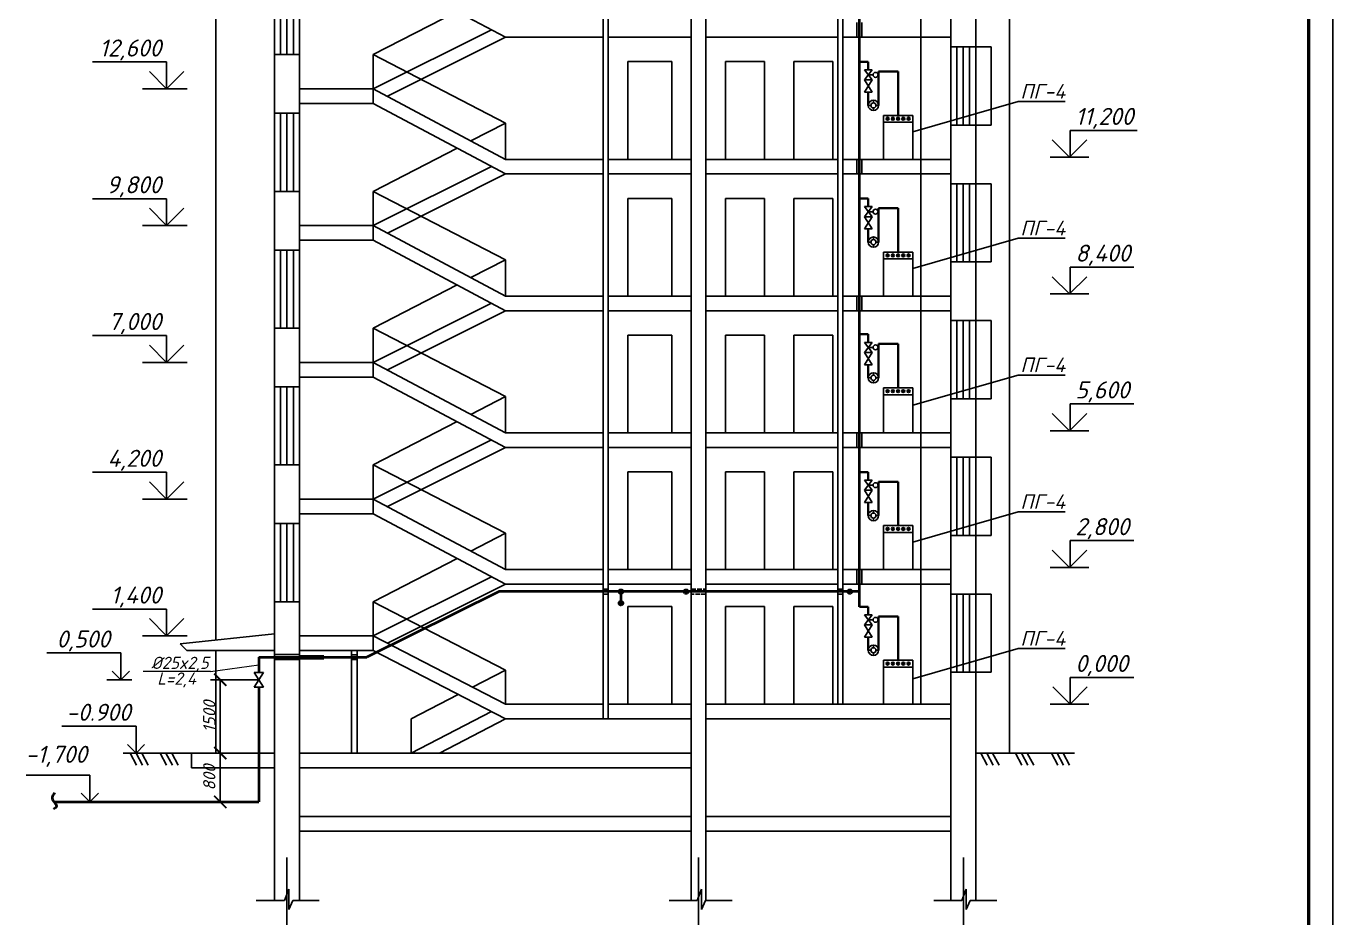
# Model space of a CAD drawing. Header units: millimetres. Extents: x -710977 to 10671, y -929782 to 89628.
# Drawn here: x 1420.1 to 1687.5, y 4478.1 to 4660.6 of the extents above; entities that cross this region are included whole.
import ezdxf

# ---------------------------------------------------------------- set-up
doc = ezdxf.new("R2010")
doc.units = ezdxf.units.MM
doc.header["$LTSCALE"] = 0.4
doc.linetypes.add('ACAD_ISO02W100', pattern=[15, 12, -3])
for name, color, linetype, lineweight in [('A-WALL', 113, 'Continuous', 9), ('I-WALL', 2, 'Continuous', 9), ('здания', 7, 'Continuous', 25), ('среднегодовой', 255, 'Continuous', 25)]:
    doc.layers.add(name, color=color, linetype=linetype, lineweight=lineweight)
for name, color, linetype in [('VPORTS', 7, 'Continuous'), ('А1', 7, 'Continuous'), ('аксонометрия', 84, 'Continuous'), ('оси', 255, 'Continuous'), ('СхемаГидравлика', 7, 'Continuous')]:
    doc.layers.add(name, color=color, linetype=linetype)
doc.styles.add('Zhenka', font='isocpeur.ttf', dxfattribs={"height": 400})
doc.styles.add('размерный', font='isocpeui.ttf')
doc.styles.add('текстовый', font='isocpeui.ttf', dxfattribs={"height": 5})
doc.dimstyles.new('размерный', dxfattribs={"dimtxt": 5, "dimasz": 2.5, "dimexe": 2, "dimexo": 0, "dimgap": 1, "dimtad": 1, "dimtxsty": 'размерный', "dimblk": 'ARCHTICK', "dimcen": 2.5, "dimadec": 0, "dimazin": 0, "dimtfac": 1, "dimtmove": 0, "dimatfit": 2, "dimfxl": 1.25, "dimarcsym": 0})

# ---------------------------------------------------------------- blocks, each defined once
blk = doc.blocks.new('_ArchTick')
at = {"color": 0, "linetype": 'ByBlock', "const_width": 0.15}
blk.add_lwpolyline([(-0.5, -0.5), (0.5, 0.5)], dxfattribs=at)
blk = doc.blocks.new('*D31')
at = {"layer": 'Defpoints', "color": 0, "transparency": 16777216}
for p in [(1467.75, 4511.81), (1459.85, 4501.81), (1467.74, 4501.81)]:
    blk.add_point(p, dxfattribs=at)
at = {"layer": 'среднегодовой', "color": 0, "lineweight": -2, "transparency": 16777216}
for p, q in [((1467.75, 4511.81), (1457.85, 4511.81)), ((1459.85, 4511.81), (1459.85, 4501.81)), ((1467.74, 4501.81), (1457.85, 4501.81))]:
    blk.add_line(p, q, dxfattribs=at)
at = {"layer": 'среднегодовой', "color": 0, "lineweight": -2, "transparency": 16777216, "xscale": 2.5, "yscale": 2.5, "zscale": 2.5}
for p, rotation in [((1459.85, 4511.81), 90), ((1459.85, 4501.81), 270)]:
    blk.add_blockref('_ArchTick', p, dxfattribs=dict(at, rotation=rotation))
at = {"layer": 'среднегодовой', "color": 0, "lineweight": 25, "transparency": 16777216, "insert": (1457.6, 4506.81), "char_height": 2.5, "attachment_point": 5, "rotation": 90, "style": 'размерный'}
blk.add_mtext('{\\fISOCPEUR|b0|i1|c0|p34;800}', dxfattribs=at)
blk = doc.blocks.new('*D30')
at = {"layer": 'Defpoints', "color": 0, "transparency": 16777216}
for p in [(1467.74, 4526.81), (1459.85, 4511.81), (1467.74, 4511.81)]:
    blk.add_point(p, dxfattribs=at)
at = {"layer": 'среднегодовой', "color": 0, "lineweight": -2, "transparency": 16777216}
for p, q in [((1467.74, 4526.81), (1457.85, 4526.81)), ((1459.85, 4526.81), (1459.85, 4511.81)), ((1467.74, 4511.81), (1457.85, 4511.81))]:
    blk.add_line(p, q, dxfattribs=at)
at = {"layer": 'среднегодовой', "color": 0, "lineweight": -2, "transparency": 16777216, "xscale": 2.5, "yscale": 2.5, "zscale": 2.5}
for p, rotation in [((1459.85, 4526.81), 90), ((1459.85, 4511.81), 270)]:
    blk.add_blockref('_ArchTick', p, dxfattribs=dict(at, rotation=rotation))
at = {"layer": 'среднегодовой', "color": 0, "lineweight": 25, "transparency": 16777216, "insert": (1457.6, 4519.31), "char_height": 2.5, "attachment_point": 5, "rotation": 90, "style": 'размерный'}
blk.add_mtext('{\\fISOCPEUR|b0|i1|c0|p34;1500}', dxfattribs=at)
blk = doc.blocks.new('*U28')
at = {"layer": 'VPORTS', "ltscale": 0.2}
for p, q in [((-0.5, -1.5), (-0.5, 1.5)), ((0.5, 1.5), (0.5, -1.5))]:
    blk.add_line(p, q, dxfattribs=at)
blk = doc.blocks.new('*U29')
at = {"layer": 'VPORTS', "color": 0, "linetype": 'ByBlock', "lineweight": -2, "transparency": 16777216}
for p in [(0, 224), (0, 196), (0, 168), (0, 140), (0, 112), (0, 84), (0, 56), (0, 28), (0, 0)]:
    blk.add_blockref('*U28', p, dxfattribs=at)

msp = doc.modelspace()

# ---------------------------------------------------------------- hatches: boundary and pattern name
at = {"layer": 'аксонометрия', "lineweight": 25}
for points in [[(1596.717, 4641.697, 1), (1596.117, 4641.697, 1)], [(1597.789, 4641.697, 1), (1597.189, 4641.697, 1)], [(1598.861, 4641.697, 1), (1598.261, 4641.697, 1)], [(1599.933, 4641.697, 1), (1599.333, 4641.697, 1)], [(1601.005, 4641.697, 1), (1600.405, 4641.697, 1)], [(1596.717, 4613.697, 1), (1596.117, 4613.697, 1)], [(1597.789, 4613.697, 1), (1597.189, 4613.697, 1)], [(1598.861, 4613.697, 1), (1598.261, 4613.697, 1)], [(1599.933, 4613.697, 1), (1599.333, 4613.697, 1)], [(1601.005, 4613.697, 1), (1600.405, 4613.697, 1)], [(1596.717, 4585.908, 1), (1596.117, 4585.908, 1)], [(1597.789, 4585.908, 1), (1597.189, 4585.908, 1)], [(1598.861, 4585.908, 1), (1598.261, 4585.908, 1)], [(1599.933, 4585.908, 1), (1599.333, 4585.908, 1)], [(1601.005, 4585.908, 1), (1600.405, 4585.908, 1)], [(1596.717, 4557.697, 1), (1596.117, 4557.697, 1)], [(1597.789, 4557.697, 1), (1597.189, 4557.697, 1)], [(1598.861, 4557.697, 1), (1598.261, 4557.697, 1)], [(1599.933, 4557.697, 1), (1599.333, 4557.697, 1)], [(1601.005, 4557.697, 1), (1600.405, 4557.697, 1)], [(1596.717, 4530.131, 1), (1596.117, 4530.131, 1)], [(1597.789, 4530.131, 1), (1597.189, 4530.131, 1)], [(1598.861, 4530.131, 1), (1598.261, 4530.131, 1)], [(1599.933, 4530.131, 1), (1599.333, 4530.131, 1)], [(1601.005, 4530.131, 1), (1600.405, 4530.131, 1)]]:
    msp.add_hatch(color=7, dxfattribs=at).paths.add_polyline_path(points)
at = {"layer": 'СхемаГидравлика', "lineweight": 40}
h = msp.add_hatch(color=256, dxfattribs=at)
h.dxf.hatch_style = 1
edge = h.paths.add_edge_path()
edge.add_arc((1541.844, 4544.872), 0.391, 0, 360)
h = msp.add_hatch(color=256, dxfattribs=at)
h.dxf.hatch_style = 1
edge = h.paths.add_edge_path()
edge.add_arc((1555.178, 4544.872), 0.391, 0, 360)
h = msp.add_hatch(color=256, dxfattribs=at)
h.dxf.hatch_style = 1
edge = h.paths.add_edge_path()
edge.add_arc((1588.687, 4544.872), 0.391, 0, 360)
h = msp.add_hatch(color=256, dxfattribs=at)
h.dxf.hatch_style = 1
edge = h.paths.add_edge_path()
edge.add_arc((1541.844, 4542.507), 0.391, 0, 360)

# ---------------------------------------------------------------- linework, layer by layer
at = {"color": 7, "lineweight": 25}
for p, q in [((1472.183, 4670.806), (1472.183, 4654.806)), ((1473.494, 4670.806), (1473.494, 4654.806)), ((1474.805, 4670.806), (1474.805, 4654.806)), ((1609.344, 4656.372), (1617.583, 4656.372)), ((1610.583, 4656.372), (1610.583, 4640.372)), ((1611.894, 4656.372), (1611.894, 4640.372)), ((1613.205, 4656.372), (1613.205, 4640.372)), ((1448.874, 4653.309), (1433.684, 4653.309)), ((1448.874, 4653.309), (1448.874, 4647.806)), ((1470.944, 4654.806), (1476.044, 4654.806)), ((1443.959, 4647.806), (1453.071, 4647.806)), ((1470.944, 4642.806), (1476.044, 4642.806)), ((1472.183, 4642.806), (1472.183, 4626.806)), ((1473.494, 4642.806), (1473.494, 4626.806)), ((1474.805, 4642.806), (1474.805, 4626.806)), ((1609.344, 4640.372), (1617.583, 4640.372)), ((1633.75, 4639.309), (1647.481, 4639.309)), ((1633.75, 4639.309), (1633.75, 4633.806)), ((1637.591, 4633.806), (1629.703, 4633.806)), ((1470.944, 4626.806), (1476.044, 4626.806)), ((1609.344, 4628.372), (1617.583, 4628.372)), ((1610.583, 4628.372), (1610.583, 4612.372)), ((1611.894, 4628.372), (1611.894, 4612.372)), ((1613.205, 4628.372), (1613.205, 4612.372)), ((1448.874, 4625.309), (1433.684, 4625.309)), ((1448.874, 4625.309), (1448.874, 4619.806)), ((1443.959, 4619.806), (1453.071, 4619.806)), ((1470.944, 4614.806), (1476.044, 4614.806)), ((1472.183, 4614.806), (1472.183, 4598.806)), ((1473.494, 4614.806), (1473.494, 4598.806)), ((1474.805, 4614.806), (1474.805, 4598.806)), ((1609.344, 4612.372), (1617.583, 4612.372)), ((1633.75, 4611.309), (1646.802, 4611.309)), ((1633.75, 4611.309), (1633.75, 4605.806)), ((1637.591, 4605.806), (1629.703, 4605.806)), ((1609.344, 4600.372), (1617.583, 4600.372)), ((1610.583, 4600.372), (1610.583, 4584.372)), ((1611.894, 4600.372), (1611.894, 4584.372)), ((1613.205, 4600.372), (1613.205, 4584.372)), ((1448.874, 4597.309), (1433.684, 4597.309)), ((1448.874, 4597.309), (1448.874, 4591.806)), ((1470.944, 4598.806), (1476.044, 4598.806)), ((1443.959, 4591.806), (1453.071, 4591.806)), ((1470.944, 4586.806), (1476.044, 4586.806)), ((1472.183, 4586.806), (1472.183, 4570.806)), ((1473.494, 4586.806), (1473.494, 4570.806)), ((1474.805, 4586.806), (1474.805, 4570.806)), ((1609.344, 4584.372), (1617.583, 4584.372)), ((1633.75, 4583.309), (1646.802, 4583.309)), ((1633.75, 4583.309), (1633.75, 4577.806)), ((1637.591, 4577.806), (1629.703, 4577.806)), ((1470.944, 4570.806), (1476.044, 4570.806)), ((1609.344, 4572.372), (1617.583, 4572.372)), ((1610.583, 4572.372), (1610.583, 4556.372)), ((1611.894, 4572.372), (1611.894, 4556.372)), ((1613.205, 4572.372), (1613.205, 4556.372)), ((1448.874, 4569.309), (1433.684, 4569.309)), ((1448.874, 4569.309), (1448.874, 4563.806)), ((1443.959, 4563.806), (1453.071, 4563.806)), ((1470.944, 4558.806), (1476.044, 4558.806)), ((1472.183, 4558.806), (1472.183, 4542.806)), ((1473.494, 4558.806), (1473.494, 4542.806)), ((1474.805, 4558.806), (1474.805, 4542.806)), ((1609.344, 4556.372), (1617.583, 4556.372)), ((1633.75, 4555.309), (1646.802, 4555.309)), ((1633.75, 4555.309), (1633.75, 4549.806)), ((1637.591, 4549.806), (1629.703, 4549.806)), ((1609.344, 4544.372), (1617.583, 4544.372)), ((1610.583, 4544.372), (1610.583, 4528.372)), ((1611.894, 4544.372), (1611.894, 4528.372)), ((1613.205, 4544.372), (1613.205, 4528.372)), ((1448.874, 4541.309), (1433.684, 4541.309)), ((1448.874, 4541.309), (1448.874, 4535.806)), ((1448.874, 4541.309), (1448.874, 4535.806)), ((1470.944, 4542.806), (1476.044, 4542.806)), ((1443.959, 4535.806), (1453.071, 4535.806)), ((1451.658, 4534.167), (1470.944, 4536.241)), ((1453.02, 4532.806), (1451.658, 4534.167)), ((1439.52, 4532.309), (1424.33, 4532.309)), ((1439.52, 4532.309), (1424.33, 4532.309)), ((1439.52, 4532.309), (1439.52, 4526.806)), ((1439.52, 4532.309), (1439.52, 4526.806)), ((1470.944, 4532.806), (1453.02, 4532.806)), ((1609.344, 4528.372), (1617.583, 4528.372)), ((1436.637, 4526.806), (1441.725, 4526.806)), ((1436.637, 4526.806), (1441.725, 4526.806)), ((1633.75, 4527.309), (1646.802, 4527.309)), ((1633.75, 4527.309), (1633.75, 4521.806)), ((1637.591, 4521.806), (1629.703, 4521.806)), ((1442.607, 4517.309), (1427.416, 4517.309)), ((1442.607, 4517.309), (1442.607, 4511.806)), ((1441.407, 4511.806), (1442.717, 4509.329)), ((1442.607, 4511.806), (1443.917, 4509.329)), ((1443.807, 4511.806), (1445.117, 4509.329)), ((1447.542, 4511.806), (1448.852, 4509.329)), ((1448.742, 4511.806), (1450.052, 4509.329)), ((1449.942, 4511.806), (1451.252, 4509.329)), ((1634.65, 4511.806), (1614.444, 4511.806)), ((1615.518, 4511.806), (1616.828, 4509.329)), ((1616.718, 4511.806), (1618.028, 4509.329)), ((1617.918, 4511.806), (1619.228, 4509.329)), ((1622.607, 4511.806), (1623.917, 4509.329)), ((1623.807, 4511.806), (1625.117, 4509.329)), ((1625.007, 4511.806), (1626.317, 4509.329)), ((1629.942, 4511.806), (1631.252, 4509.329)), ((1631.142, 4511.806), (1632.452, 4509.329)), ((1632.342, 4511.806), (1633.652, 4509.329)), ((1433.173, 4507.309), (1420.12, 4507.309)), ((1433.173, 4507.309), (1433.173, 4501.806)), ((1472.972, 4481.63), (1473.859, 4483.957)), ((1473.859, 4483.957), (1473.859, 4479.794)), ((1557.469, 4481.63), (1558.356, 4483.957)), ((1558.356, 4483.957), (1558.356, 4479.794)), ((1611.637, 4481.63), (1612.523, 4483.957)), ((1612.523, 4483.957), (1612.523, 4479.794)), ((1472.972, 4481.63), (1467.19, 4481.63)), ((1473.859, 4479.794), (1474.671, 4481.63)), ((1474.671, 4481.63), (1480.083, 4481.63)), ((1557.469, 4481.63), (1551.687, 4481.63)), ((1558.356, 4479.794), (1559.169, 4481.63)), ((1559.169, 4481.63), (1564.58, 4481.63)), ((1611.637, 4481.63), (1605.855, 4481.63)), ((1612.523, 4479.794), (1613.336, 4481.63)), ((1613.336, 4481.63), (1618.747, 4481.63))]:
    msp.add_line(p, q, dxfattribs=at)
at = {"color": 7, "lineweight": 35}
for p, q in [((1592.461, 4653.348), (1590.652, 4653.348)), ((1592.461, 4651.692), (1592.461, 4653.348)), ((1594.56, 4644.422), (1594.561, 4651.372)), ((1598.561, 4651.372), (1594.561, 4651.372)), ((1598.561, 4642.372), (1598.561, 4651.372)), ((1592.461, 4648.37), (1592.461, 4648.372)), ((1592.461, 4648.37), (1592.461, 4648.372)), ((1592.461, 4644.422), (1592.461, 4647.122)), ((1592.461, 4625.348), (1590.652, 4625.348)), ((1592.461, 4623.692), (1592.461, 4625.348)), ((1594.56, 4616.422), (1594.561, 4623.372)), ((1598.561, 4623.372), (1594.561, 4623.372)), ((1598.561, 4614.372), (1598.561, 4623.372)), ((1592.461, 4620.37), (1592.461, 4620.372)), ((1592.461, 4620.37), (1592.461, 4620.372)), ((1592.461, 4616.422), (1592.461, 4619.122)), ((1592.461, 4597.559), (1590.652, 4597.559)), ((1592.461, 4595.902), (1592.461, 4597.559)), ((1594.56, 4588.632), (1594.561, 4595.582)), ((1598.561, 4595.582), (1594.561, 4595.582)), ((1598.561, 4586.582), (1598.561, 4595.582)), ((1592.461, 4592.581), (1592.461, 4592.582)), ((1592.461, 4592.581), (1592.461, 4592.582)), ((1592.461, 4588.632), (1592.461, 4591.333)), ((1592.461, 4569.348), (1590.652, 4569.348)), ((1592.461, 4567.692), (1592.461, 4569.348)), ((1594.56, 4560.422), (1594.561, 4567.372)), ((1598.561, 4567.372), (1594.561, 4567.372)), ((1598.561, 4558.372), (1598.561, 4567.372)), ((1592.461, 4564.37), (1592.461, 4564.372)), ((1592.461, 4564.37), (1592.461, 4564.372)), ((1592.461, 4560.422), (1592.461, 4563.122)), ((1592.461, 4541.782), (1590.652, 4541.782)), ((1592.461, 4540.126), (1592.461, 4541.782)), ((1594.56, 4532.856), (1594.561, 4539.806)), ((1598.561, 4539.806), (1594.561, 4539.806)), ((1598.561, 4530.806), (1598.561, 4539.806)), ((1592.461, 4536.804), (1592.461, 4536.806)), ((1592.461, 4536.804), (1592.461, 4536.806)), ((1592.461, 4532.856), (1592.461, 4535.556))]:
    msp.add_line(p, q, dxfattribs=at)
for p, q in [((1623.115, 4645.2), (1601.561, 4639.025)), ((1623.115, 4645.2), (1632.732, 4645.2)), ((1623.115, 4617.2), (1601.561, 4611.025)), ((1623.115, 4617.2), (1632.732, 4617.2)), ((1623.115, 4589.2), (1601.561, 4583.025)), ((1623.115, 4589.2), (1632.732, 4589.2)), ((1623.115, 4561.2), (1601.561, 4555.025)), ((1623.115, 4561.2), (1632.732, 4561.2)), ((1623.115, 4533.2), (1601.561, 4527.025)), ((1623.115, 4533.2), (1632.732, 4533.2))]:
    msp.add_line(p, q)
at = {"color": 7, "lineweight": 40}
msp.add_line((1516.945, 4544.872), (1489.845, 4531.449), dxfattribs=at)
at = {"color": 7, "lineweight": 20}
for q in [(1444.084, 4528.534), (1467.744, 4529.908)]:
    msp.add_line((1457.848, 4528.534), q, dxfattribs=at)
at = {"layer": 'A-WALL', "lineweight": 25}
for p, q in [((1621.344, 4511.806), (1621.344, 4821.372)), ((1458.944, 4798.475), (1458.944, 4534.951)), ((1556.244, 4798.372), (1556.244, 4511.806)), ((1559.244, 4798.372), (1559.244, 4511.806)), ((1609.344, 4798.372), (1609.344, 4481.63)), ((1470.944, 4793.806), (1470.944, 4481.63)), ((1476.044, 4793.806), (1476.044, 4481.63)), ((1614.444, 4656.372), (1614.444, 4668.372)), ((1538.244, 4658.372), (1518.244, 4658.372)), ((1556.244, 4658.372), (1539.244, 4658.372)), ((1586.244, 4658.372), (1559.244, 4658.372)), ((1609.344, 4658.372), (1587.244, 4658.372)), ((1476.044, 4647.806), (1491.144, 4647.806)), ((1476.044, 4644.806), (1491.144, 4644.806)), ((1614.444, 4628.372), (1614.444, 4640.372)), ((1538.244, 4633.372), (1518.244, 4633.372)), ((1556.244, 4633.372), (1539.244, 4633.372)), ((1586.244, 4633.372), (1559.244, 4633.372)), ((1609.344, 4633.372), (1587.244, 4633.372)), ((1538.244, 4630.372), (1518.244, 4630.372)), ((1556.244, 4630.372), (1539.244, 4630.372)), ((1586.244, 4630.372), (1559.244, 4630.372)), ((1609.344, 4630.372), (1587.244, 4630.372)), ((1476.044, 4619.806), (1491.144, 4619.806)), ((1476.044, 4616.806), (1491.144, 4616.806)), ((1614.444, 4600.372), (1614.444, 4612.372)), ((1538.244, 4605.372), (1518.244, 4605.372)), ((1556.244, 4605.372), (1539.244, 4605.372)), ((1586.244, 4605.372), (1559.244, 4605.372)), ((1609.344, 4605.372), (1587.244, 4605.372)), ((1538.244, 4602.372), (1518.244, 4602.372)), ((1556.244, 4602.372), (1539.244, 4602.372)), ((1586.244, 4602.372), (1559.244, 4602.372)), ((1609.344, 4602.372), (1587.244, 4602.372)), ((1476.044, 4591.806), (1491.144, 4591.806)), ((1476.044, 4588.806), (1491.144, 4588.806)), ((1614.444, 4572.372), (1614.444, 4584.372)), ((1538.244, 4577.372), (1518.244, 4577.372)), ((1556.244, 4577.372), (1539.244, 4577.372)), ((1586.244, 4577.372), (1559.244, 4577.372)), ((1609.344, 4577.372), (1587.244, 4577.372)), ((1538.244, 4574.372), (1518.244, 4574.372)), ((1556.244, 4574.372), (1539.244, 4574.372)), ((1586.244, 4574.372), (1559.244, 4574.372)), ((1609.344, 4574.372), (1587.244, 4574.372)), ((1476.044, 4563.806), (1491.144, 4563.806)), ((1476.044, 4560.806), (1491.144, 4560.806)), ((1476.044, 4535.806), (1476.044, 4560.806)), ((1614.444, 4544.372), (1614.444, 4556.372)), ((1538.244, 4549.372), (1518.244, 4549.372)), ((1556.244, 4549.372), (1539.244, 4549.372)), ((1586.244, 4549.372), (1559.244, 4549.372)), ((1609.344, 4549.372), (1587.244, 4549.372)), ((1518.244, 4546.372), (1494.093, 4534.282)), ((1538.244, 4546.372), (1518.244, 4546.372)), ((1556.244, 4546.372), (1539.244, 4546.372)), ((1586.244, 4546.372), (1559.244, 4546.372)), ((1609.344, 4546.372), (1587.244, 4546.372)), ((1476.044, 4535.806), (1491.144, 4535.806)), ((1476.044, 4532.806), (1491.144, 4532.806)), ((1614.444, 4528.372), (1614.444, 4481.63)), ((1538.244, 4521.806), (1518.244, 4521.806)), ((1556.244, 4521.806), (1539.244, 4521.806)), ((1587.244, 4521.806), (1559.244, 4521.806)), ((1603.244, 4521.806), (1587.244, 4521.806)), ((1587.244, 4521.806), (1594.244, 4521.806)), ((1609.344, 4521.806), (1603.244, 4521.806)), ((1556.244, 4518.806), (1518.244, 4518.806)), ((1587.244, 4518.806), (1559.244, 4518.806)), ((1609.344, 4518.806), (1587.244, 4518.806)), ((1470.944, 4511.806), (1439.944, 4511.806)), ((1453.944, 4508.806), (1453.944, 4511.806)), ((1476.044, 4508.806), (1476.044, 4511.806)), ((1476.044, 4511.806), (1556.244, 4511.806)), ((1556.244, 4511.806), (1556.244, 4481.63)), ((1559.244, 4511.806), (1559.244, 4481.63)), ((1470.944, 4508.806), (1453.944, 4508.806)), ((1476.044, 4498.806), (1476.044, 4508.806)), ((1476.044, 4508.806), (1556.244, 4508.806)), ((1556.244, 4498.806), (1476.044, 4498.806)), ((1609.344, 4498.806), (1559.244, 4498.806)), ((1556.244, 4495.806), (1476.044, 4495.806)), ((1559.244, 4495.806), (1609.344, 4495.806))]:
    msp.add_line(p, q, dxfattribs=at)
at = {"layer": 'I-WALL', "lineweight": 25}
for p, q in [((1538.244, 4518.806), (1538.244, 4798.372)), ((1539.244, 4518.806), (1539.244, 4798.372)), ((1586.244, 4798.372), (1586.244, 4521.806)), ((1587.244, 4798.372), (1587.244, 4521.806)), ((1486.696, 4532.806), (1486.696, 4511.806)), ((1487.896, 4532.806), (1487.896, 4511.806))]:
    msp.add_line(p, q, dxfattribs=at)
at = {"layer": 'VPORTS', "ltscale": 0.2}
for p, q in [((1603.244, 4798.372), (1603.244, 4521.806)), ((1552.244, 4653.372), (1543.244, 4653.372)), ((1543.244, 4653.372), (1543.244, 4633.372)), ((1552.244, 4633.372), (1552.244, 4653.372)), ((1571.244, 4653.372), (1563.244, 4653.372)), ((1563.244, 4653.372), (1563.244, 4633.372)), ((1571.244, 4633.372), (1571.244, 4653.372)), ((1585.244, 4653.372), (1577.244, 4653.372)), ((1577.244, 4653.372), (1577.244, 4633.372)), ((1585.244, 4633.372), (1585.244, 4653.372)), ((1552.244, 4625.372), (1543.244, 4625.372)), ((1543.244, 4625.372), (1543.244, 4605.372)), ((1552.244, 4605.372), (1552.244, 4625.372)), ((1571.244, 4625.372), (1563.244, 4625.372)), ((1563.244, 4625.372), (1563.244, 4605.372)), ((1571.244, 4605.372), (1571.244, 4625.372)), ((1585.244, 4625.372), (1577.244, 4625.372)), ((1577.244, 4625.372), (1577.244, 4605.372)), ((1585.244, 4605.372), (1585.244, 4625.372)), ((1552.244, 4597.372), (1543.244, 4597.372)), ((1543.244, 4597.372), (1543.244, 4577.372)), ((1552.244, 4577.372), (1552.244, 4597.372)), ((1571.244, 4597.372), (1563.244, 4597.372)), ((1563.244, 4597.372), (1563.244, 4577.372)), ((1571.244, 4577.372), (1571.244, 4597.372)), ((1585.244, 4597.372), (1577.244, 4597.372)), ((1577.244, 4597.372), (1577.244, 4577.372)), ((1585.244, 4577.372), (1585.244, 4597.372)), ((1552.244, 4569.372), (1543.244, 4569.372)), ((1543.244, 4569.372), (1543.244, 4549.372)), ((1552.244, 4549.372), (1552.244, 4569.372)), ((1571.244, 4569.372), (1563.244, 4569.372)), ((1563.244, 4569.372), (1563.244, 4549.372)), ((1571.244, 4549.372), (1571.244, 4569.372)), ((1585.244, 4569.372), (1577.244, 4569.372)), ((1577.244, 4569.372), (1577.244, 4549.372)), ((1585.244, 4549.372), (1585.244, 4569.372)), ((1538.244, 4544.872), (1538.244, 4545.372)), ((1538.244, 4545.372), (1539.244, 4545.372)), ((1539.244, 4544.372), (1538.244, 4544.372)), ((1539.244, 4545.372), (1539.244, 4544.372)), ((1552.244, 4541.806), (1543.244, 4541.806)), ((1543.244, 4541.806), (1543.244, 4521.806)), ((1552.244, 4521.806), (1552.244, 4541.806)), ((1571.244, 4541.806), (1563.244, 4541.806)), ((1563.244, 4541.806), (1563.244, 4521.806)), ((1571.244, 4521.806), (1571.244, 4541.806)), ((1585.244, 4541.806), (1577.244, 4541.806)), ((1577.244, 4541.806), (1577.244, 4521.806)), ((1585.244, 4521.806), (1585.244, 4541.806)), ((1458.944, 4532.806), (1458.944, 4511.806)), ((1439.52, 4526.806), (1437.753, 4528.574)), ((1439.52, 4526.806), (1441.288, 4528.574)), ((1442.607, 4511.806), (1440.839, 4513.574)), ((1442.607, 4511.806), (1444.375, 4513.574)), ((1433.173, 4501.806), (1431.405, 4503.574)), ((1433.173, 4501.806), (1434.94, 4503.574))]:
    msp.add_line(p, q, dxfattribs=at)
at = {"layer": 'VPORTS', "linetype": 'ACAD_ISO02W100', "ltscale": 0.2}
for p, q in [((1556.244, 4545.372), (1559.244, 4545.372)), ((1559.244, 4544.372), (1556.244, 4544.372)), ((1586.244, 4545.372), (1587.244, 4545.372)), ((1587.244, 4544.372), (1586.244, 4544.372))]:
    msp.add_line(p, q, dxfattribs=at)
at = {"layer": 'VPORTS'}
msp.add_line((1493.887, 4511.806), (1493.917, 4511.806), dxfattribs=at)
at = {"layer": 'А1'}
msp.add_line((1687.544, 4862.791), (1687.544, 4268.791), dxfattribs=at)
at = {"layer": 'А1', "color": 0, "lineweight": 50}
msp.add_line((1682.544, 4857.791), (1682.544, 4273.791), dxfattribs=at)
at = {"layer": 'аксонометрия', "color": 7, "lineweight": 40}
for p, q in [((1590.652, 4541.782), (1590.652, 4793.348)), ((1590.652, 4541.782), (1590.652, 4765.348)), ((1541.844, 4544.872), (1516.945, 4544.872)), ((1541.844, 4544.872), (1541.844, 4542.507)), ((1555.178, 4544.872), (1541.844, 4544.872)), ((1588.687, 4544.872), (1555.569, 4544.872)), ((1590.652, 4544.872), (1588.687, 4544.872)), ((1467.744, 4531.449), (1467.744, 4528.303)), ((1467.744, 4531.449), (1476.044, 4531.449)), ((1476.044, 4531.449), (1489.845, 4531.449)), ((1467.749, 4525.308), (1467.744, 4501.806)), ((1425.812, 4501.806), (1467.744, 4501.806))]:
    msp.add_line(p, q, dxfattribs=at)
at = {"layer": 'аксонометрия', "color": 7, "lineweight": 25}
for p, q in [((1592.461, 4651.692), (1591.675, 4651.692)), ((1593.248, 4651.692), (1591.675, 4649.62)), ((1591.675, 4651.692), (1593.248, 4649.62)), ((1593.248, 4651.692), (1592.461, 4651.692)), ((1592.461, 4650.656), (1593.461, 4650.656)), ((1592.461, 4649.62), (1591.675, 4649.62)), ((1593.248, 4647.122), (1591.675, 4649.62)), ((1591.675, 4647.122), (1593.248, 4649.62)), ((1592.461, 4649.62), (1591.675, 4649.62)), ((1592.461, 4649.62), (1593.248, 4649.62)), ((1593.248, 4649.62), (1592.461, 4649.62)), ((1592.461, 4647.122), (1591.675, 4647.122)), ((1592.461, 4647.122), (1593.248, 4647.122)), ((1593.51, 4644.943), (1593.51, 4645.472)), ((1592.989, 4644.422), (1592.46, 4644.422)), ((1593.51, 4643.372), (1593.51, 4643.9)), ((1594.56, 4644.422), (1594.031, 4644.422)), ((1601.561, 4642.372), (1595.561, 4642.372)), ((1595.561, 4642.372), (1595.561, 4633.372)), ((1601.561, 4640.979), (1595.561, 4640.979)), ((1601.561, 4633.372), (1601.561, 4642.372)), ((1592.461, 4623.692), (1591.675, 4623.692)), ((1593.248, 4623.692), (1591.675, 4621.62)), ((1591.675, 4623.692), (1593.248, 4621.62)), ((1592.461, 4621.62), (1591.675, 4621.62)), ((1593.248, 4619.122), (1591.675, 4621.62)), ((1591.675, 4619.122), (1593.248, 4621.62)), ((1592.461, 4621.62), (1591.675, 4621.62)), ((1593.248, 4623.692), (1592.461, 4623.692)), ((1592.461, 4622.656), (1593.461, 4622.656)), ((1592.461, 4621.62), (1593.248, 4621.62)), ((1593.248, 4621.62), (1592.461, 4621.62)), ((1592.461, 4619.122), (1591.675, 4619.122)), ((1592.461, 4619.122), (1593.248, 4619.122)), ((1592.989, 4616.422), (1592.46, 4616.422)), ((1593.51, 4616.943), (1593.51, 4617.472)), ((1593.51, 4615.372), (1593.51, 4615.9)), ((1594.56, 4616.422), (1594.031, 4616.422)), ((1601.561, 4614.372), (1595.561, 4614.372)), ((1595.561, 4614.372), (1595.561, 4605.372)), ((1601.561, 4605.372), (1601.561, 4614.372)), ((1601.561, 4612.979), (1595.561, 4612.979)), ((1592.461, 4595.902), (1591.675, 4595.902)), ((1593.248, 4595.902), (1591.675, 4593.83)), ((1591.675, 4595.902), (1593.248, 4593.83)), ((1593.248, 4595.902), (1592.461, 4595.902)), ((1592.461, 4594.866), (1593.461, 4594.866)), ((1592.461, 4593.83), (1591.675, 4593.83)), ((1593.248, 4591.333), (1591.675, 4593.83)), ((1591.675, 4591.333), (1593.248, 4593.83)), ((1592.461, 4593.83), (1591.675, 4593.83)), ((1592.461, 4593.83), (1593.248, 4593.83)), ((1593.248, 4593.83), (1592.461, 4593.83)), ((1592.461, 4591.333), (1591.675, 4591.333)), ((1592.461, 4591.333), (1593.248, 4591.333)), ((1593.51, 4589.154), (1593.51, 4589.682)), ((1592.989, 4588.632), (1592.46, 4588.632)), ((1593.51, 4587.582), (1593.51, 4588.111)), ((1594.56, 4588.632), (1594.031, 4588.632)), ((1601.561, 4586.582), (1595.561, 4586.582)), ((1595.561, 4586.582), (1595.561, 4577.582)), ((1601.561, 4577.582), (1601.561, 4586.582)), ((1601.561, 4585.19), (1595.561, 4585.19)), ((1592.461, 4567.692), (1591.675, 4567.692)), ((1593.248, 4567.692), (1591.675, 4565.62)), ((1591.675, 4567.692), (1593.248, 4565.62)), ((1593.248, 4567.692), (1592.461, 4567.692)), ((1592.461, 4565.62), (1591.675, 4565.62)), ((1593.248, 4563.122), (1591.675, 4565.62)), ((1591.675, 4563.122), (1593.248, 4565.62)), ((1592.461, 4565.62), (1591.675, 4565.62)), ((1592.461, 4566.656), (1593.461, 4566.656)), ((1592.461, 4565.62), (1593.248, 4565.62)), ((1593.248, 4565.62), (1592.461, 4565.62)), ((1592.461, 4563.122), (1591.675, 4563.122)), ((1592.461, 4563.122), (1593.248, 4563.122)), ((1592.989, 4560.422), (1592.46, 4560.422)), ((1593.51, 4560.943), (1593.51, 4561.472)), ((1593.51, 4559.372), (1593.51, 4559.9)), ((1594.56, 4560.422), (1594.031, 4560.422)), ((1601.561, 4558.372), (1595.561, 4558.372)), ((1595.561, 4558.372), (1595.561, 4549.372)), ((1601.561, 4556.979), (1595.561, 4556.979)), ((1601.561, 4549.372), (1601.561, 4558.372)), ((1592.461, 4540.126), (1591.675, 4540.126)), ((1593.248, 4540.126), (1591.675, 4538.054)), ((1591.675, 4540.126), (1593.248, 4538.054)), ((1593.248, 4540.126), (1592.461, 4540.126)), ((1592.461, 4539.09), (1593.461, 4539.09)), ((1592.461, 4538.054), (1591.675, 4538.054)), ((1593.248, 4535.556), (1591.675, 4538.054)), ((1591.675, 4535.556), (1593.248, 4538.054)), ((1592.461, 4538.054), (1591.675, 4538.054)), ((1592.461, 4535.556), (1591.675, 4535.556)), ((1592.461, 4538.054), (1593.248, 4538.054)), ((1593.248, 4538.054), (1592.461, 4538.054)), ((1592.461, 4535.556), (1593.248, 4535.556)), ((1592.989, 4532.856), (1592.46, 4532.856)), ((1593.51, 4533.377), (1593.51, 4533.906)), ((1594.56, 4532.856), (1594.031, 4532.856)), ((1470.944, 4531.993), (1476.044, 4531.993)), ((1470.944, 4530.993), (1476.044, 4530.993)), ((1486.696, 4531.949), (1487.896, 4531.949)), ((1486.696, 4530.949), (1487.896, 4530.949)), ((1593.51, 4531.806), (1593.51, 4532.335)), ((1601.561, 4530.806), (1595.561, 4530.806)), ((1595.561, 4530.806), (1595.561, 4521.806)), ((1601.561, 4521.806), (1601.561, 4530.806)), ((1601.561, 4529.414), (1595.561, 4529.414))]:
    msp.add_line(p, q, dxfattribs=at)
at = {"layer": 'аксонометрия', "color": 7, "lineweight": 70}
msp.add_line((1476.044, 4531.449), (1481.044, 4531.449), dxfattribs=at)
at = {"layer": 'аксонометрия', "color": 7}
for p, q in [((1467.74, 4528.303), (1466.797, 4528.301)), ((1468.692, 4525.311), (1466.797, 4528.301)), ((1466.806, 4525.305), (1468.683, 4528.306)), ((1467.74, 4528.303), (1468.683, 4528.306)), ((1467.749, 4525.308), (1466.806, 4525.305)), ((1467.749, 4525.308), (1468.692, 4525.311))]:
    msp.add_line(p, q, dxfattribs=at)
at = {"layer": 'аксонометрия', "color": 7, "lineweight": 25}
for centre, radius in [((1593.961, 4650.656), 0.5), ((1593.51, 4644.422), 1.05), ((1593.51, 4644.422), 0.521), ((1596.417, 4641.697), 0.3), ((1597.489, 4641.697), 0.3), ((1598.561, 4641.697), 0.3), ((1599.633, 4641.697), 0.3), ((1600.705, 4641.697), 0.3), ((1593.961, 4622.656), 0.5), ((1593.51, 4616.422), 1.05), ((1593.51, 4616.422), 0.521), ((1596.417, 4613.697), 0.3), ((1597.489, 4613.697), 0.3), ((1598.561, 4613.697), 0.3), ((1599.633, 4613.697), 0.3), ((1600.705, 4613.697), 0.3), ((1593.961, 4594.866), 0.5), ((1593.51, 4588.632), 1.05), ((1593.51, 4588.632), 0.521), ((1596.417, 4585.908), 0.3), ((1597.489, 4585.908), 0.3), ((1598.561, 4585.908), 0.3), ((1599.633, 4585.908), 0.3), ((1600.705, 4585.908), 0.3), ((1593.961, 4566.656), 0.5), ((1593.51, 4560.422), 1.05), ((1593.51, 4560.422), 0.521), ((1596.417, 4557.697), 0.3), ((1597.489, 4557.697), 0.3), ((1598.561, 4557.697), 0.3), ((1599.633, 4557.697), 0.3), ((1600.705, 4557.697), 0.3), ((1593.961, 4539.09), 0.5), ((1593.51, 4532.856), 1.05), ((1593.51, 4532.856), 0.521), ((1596.417, 4530.131), 0.3), ((1597.489, 4530.131), 0.3), ((1598.561, 4530.131), 0.3), ((1599.633, 4530.131), 0.3), ((1600.705, 4530.131), 0.3)]:
    msp.add_circle(centre, radius, dxfattribs=at)
at = {"layer": 'аксонометрия', "color": 7, "lineweight": 40}
msp.add_spline([(1425.951, 4503.647), (1425.425, 4502.772), (1425.812, 4501.806), (1426.312, 4500.921), (1425.734, 4500.343)], degree=3, dxfattribs=at)
at = {"layer": 'оси'}
for p, q in [((1518.244, 4658.372), (1491.144, 4672.806)), ((1508.299, 4663.668), (1491.144, 4654.806)), ((1515.34, 4659.918), (1491.144, 4647.806)), ((1518.244, 4658.372), (1494.093, 4646.282)), ((1491.144, 4654.806), (1518.244, 4640.806)), ((1491.144, 4654.806), (1491.144, 4644.806)), ((1518.244, 4633.372), (1491.144, 4647.806)), ((1518.244, 4630.372), (1491.144, 4644.806)), ((1518.244, 4640.806), (1511.159, 4637.146)), ((1518.244, 4633.372), (1518.244, 4640.806)), ((1508.299, 4635.668), (1491.144, 4626.806)), ((1515.34, 4631.918), (1491.144, 4619.806)), ((1518.244, 4630.372), (1494.093, 4618.282)), ((1491.144, 4626.806), (1518.244, 4612.806)), ((1491.144, 4626.806), (1491.144, 4616.806)), ((1518.244, 4605.372), (1491.144, 4619.806)), ((1518.244, 4602.372), (1491.144, 4616.806)), ((1518.244, 4612.806), (1511.159, 4609.146)), ((1518.244, 4605.372), (1518.244, 4612.806)), ((1508.299, 4607.668), (1491.144, 4598.806)), ((1515.34, 4603.918), (1491.144, 4591.806)), ((1518.244, 4602.372), (1494.093, 4590.282)), ((1491.144, 4598.806), (1518.244, 4584.806)), ((1491.144, 4598.806), (1491.144, 4588.806)), ((1518.244, 4577.372), (1491.144, 4591.806)), ((1518.244, 4574.372), (1491.144, 4588.806)), ((1518.244, 4584.806), (1511.159, 4581.146)), ((1518.244, 4577.372), (1518.244, 4584.806)), ((1508.299, 4579.668), (1491.144, 4570.806)), ((1515.34, 4575.918), (1491.144, 4563.806)), ((1518.244, 4574.372), (1494.093, 4562.282)), ((1491.144, 4570.806), (1518.244, 4556.806)), ((1491.144, 4570.806), (1491.144, 4560.806)), ((1518.244, 4549.372), (1491.144, 4563.806)), ((1518.244, 4546.372), (1491.144, 4560.806)), ((1518.244, 4556.806), (1511.159, 4553.146)), ((1518.244, 4556.372), (1518.244, 4556.806)), ((1518.244, 4549.372), (1518.244, 4556.372)), ((1508.299, 4551.668), (1491.144, 4542.806)), ((1515.34, 4547.918), (1491.144, 4535.806)), ((1491.144, 4542.806), (1518.244, 4528.806)), ((1491.144, 4542.806), (1491.144, 4532.806)), ((1518.244, 4521.806), (1491.144, 4535.806)), ((1491.144, 4532.806), (1518.244, 4518.806)), ((1518.244, 4528.806), (1511.469, 4525.306)), ((1518.244, 4521.806), (1518.244, 4528.806)), ((1508.565, 4523.806), (1498.887, 4518.806)), ((1498.887, 4511.806), (1515.34, 4520.306)), ((1498.887, 4511.806), (1498.887, 4518.806)), ((1518.244, 4518.806), (1504.694, 4511.806))]:
    msp.add_line(p, q, dxfattribs=at)
at = {"layer": 'оси', "lineweight": 25}
for p, q in [((1473.494, 4490.402), (1473.494, 4459.402)), ((1557.701, 4490.402), (1557.701, 4458.706)), ((1611.937, 4490.402), (1611.937, 4459.504))]:
    msp.add_line(p, q, dxfattribs=at)
at = {"layer": 'СхемаГидравлика', "ltscale": 0.8}
for p, q in [((1614.444, 4640.372), (1614.444, 4656.372)), ((1617.583, 4656.372), (1617.583, 4640.372)), ((1614.444, 4612.372), (1614.444, 4628.372)), ((1617.583, 4628.372), (1617.583, 4612.372)), ((1614.444, 4584.372), (1614.444, 4600.372)), ((1617.583, 4600.372), (1617.583, 4584.372)), ((1614.444, 4556.372), (1614.444, 4572.372)), ((1617.583, 4572.372), (1617.583, 4556.372)), ((1614.444, 4544.372), (1614.444, 4528.372)), ((1617.583, 4544.372), (1617.583, 4528.372))]:
    msp.add_line(p, q, dxfattribs=at)
at = {"layer": 'СхемаГидравлика'}
for p, q in [((1448.874, 4647.806), (1445.338, 4651.341)), ((1448.874, 4647.806), (1452.41, 4651.341)), ((1633.647, 4633.806), (1630.112, 4637.341)), ((1633.647, 4633.806), (1637.183, 4637.341)), ((1448.874, 4619.806), (1445.338, 4623.341)), ((1448.874, 4619.806), (1452.41, 4623.341)), ((1633.647, 4605.806), (1630.112, 4609.341)), ((1633.647, 4605.806), (1637.183, 4609.341)), ((1448.874, 4591.806), (1445.338, 4595.341)), ((1448.874, 4591.806), (1452.41, 4595.341)), ((1633.647, 4577.806), (1630.112, 4581.341)), ((1633.647, 4577.806), (1637.183, 4581.341)), ((1448.874, 4563.806), (1445.338, 4567.341)), ((1448.874, 4563.806), (1452.41, 4567.341)), ((1633.647, 4549.806), (1630.112, 4553.341)), ((1633.647, 4549.806), (1637.183, 4553.341)), ((1448.874, 4535.806), (1445.338, 4539.341)), ((1448.874, 4535.806), (1452.41, 4539.341)), ((1633.75, 4521.806), (1630.214, 4525.341)), ((1633.75, 4521.806), (1637.285, 4525.341))]:
    msp.add_line(p, q, dxfattribs=at)
at = {"layer": 'СхемаГидравлика', "lineweight": 40}
for centre in [(1541.844, 4544.872), (1555.178, 4544.872), (1588.687, 4544.872), (1541.844, 4542.507)]:
    msp.add_circle(centre, 0.391, dxfattribs=at)

# ---------------------------------------------------------------- block references
at = {"layer": 'VPORTS'}
msp.add_blockref('*U29', (1590.652, 4547.872), dxfattribs=at)

# ---------------------------------------------------------------- texts
at = {"color": 7, "lineweight": 25, "char_height": 3.5, "width": 13.14349, "style": 'Zhenka'}
for s, insert, attachment_point in [('{\\fISOCPEUR|b0|i1|c0|p34;12,600}', (1447.783, 4657.916), 3), ('{\\fISOCPEUR|b0|i1|c0|p34;11,200}', (1634.841, 4643.916), 1), ('{\\fISOCPEUR|b0|i1|c0|p34;9,800}', (1447.783, 4629.916), 3), ('{\\fISOCPEUR|b0|i1|c0|p34;8,400}', (1634.841, 4615.916), 1), ('{\\fISOCPEUR|b0|i1|c0|p34;7,000}', (1447.783, 4601.916), 3), ('{\\fISOCPEUR|b0|i1|c0|p34;5,600}', (1634.841, 4587.916), 1), ('{\\fISOCPEUR|b0|i1|c0|p34;4,200}', (1447.783, 4573.916), 3), ('{\\fISOCPEUR|b0|i1|c0|p34;2,800}', (1634.841, 4559.916), 1), ('{\\fISOCPEUR|b0|i1|c0|p34;1,400}', (1447.783, 4545.916), 3), ('{\\fISOCPEUR|b0|i1|c0|p34;0,500}', (1437.281, 4536.916), 3), ('{\\fISOCPEUR|b0|i1|c0|p34;0,000}', (1634.841, 4531.916), 1), ('{\\fISOCPEUR|b0|i1|c0|p34;-0.\\fISOCPEUR|b0|i1|c204|p34;90\\fISOCPEUR|b0|i1|c0|p34;0}', (1441.516, 4521.916), 3), ('{\\fISOCPEUR|b0|i1|c0|p34;-1,\\fISOCPEUR|b0|i1|c204|p34;7\\fISOCPEUR|b0|i1|c0|p34;00}', (1432.576, 4508.993), 9)]:
    msp.add_mtext(s, dxfattribs=dict(at, insert=insert, attachment_point=attachment_point))
at = {"color": 7, "lineweight": 20, "char_height": 2.5, "width": 14.94504, "attachment_point": 3, "style": 'Zhenka'}
for s, insert in [('{\\fISOCPEUR|b0|i1|c0|p34;%%C\\fISOCPEUR|b0|i1|c204|p34;25\\fISOCPEUR|b0|i1|c0|p34;x\\fISOCPEUR|b0|i1|c204|p34;2,5}', (1457.492, 4531.539)), ('{\\fISOCPEUR|b0|i1|c0|p34;L=2,4}', (1454.893, 4528.324))]:
    msp.add_mtext(s, dxfattribs=dict(at, insert=insert))
at = {"layer": 'здания', "color": 7, "lineweight": 20, "char_height": 3, "attachment_point": 1, "style": 'текстовый'}
for insert in [(1623.588, 4648.796), (1623.588, 4620.796), (1623.588, 4592.796), (1623.588, 4564.796), (1623.588, 4536.796)]:
    msp.add_mtext_dynamic_manual_height_columns('{\\fISOCPEUR|b0|i1|c204|p34;ПГ-4}', width=6.7371, gutter_width=25, heights=[0], dxfattribs=dict(at, insert=insert))

# ---------------------------------------------------------------- dimensions: what is measured, and where the dimension line sits
at = {"layer": 'среднегодовой', "color": 7, "lineweight": 25}
for base, p1, p2, text, picture, middle in [((1459.846, 4511.806), (1467.744, 4526.806), (1467.744, 4511.806), '{\\fISOCPEUR|b0|i1|c0|p34;1500}', '*D30', (1459.846, 4519.306)), ((1459.846, 4501.806), (1467.746, 4511.806), (1467.744, 4501.806), '{\\fISOCPEUR|b0|i1|c0|p34;800}', '*D31', (1459.846, 4506.806))]:
    dim = msp.add_linear_dim(base=base, p1=p1, p2=p2, angle=90, text=text, dimstyle='размерный', override={"dimtxt": 2.5}, dxfattribs=at)
    dim.commit()
    dim.dimension.update_dxf_attribs({"geometry": picture, "text_midpoint": middle, "dimtype": 160})

doc.saveas('drawing.dxf')
